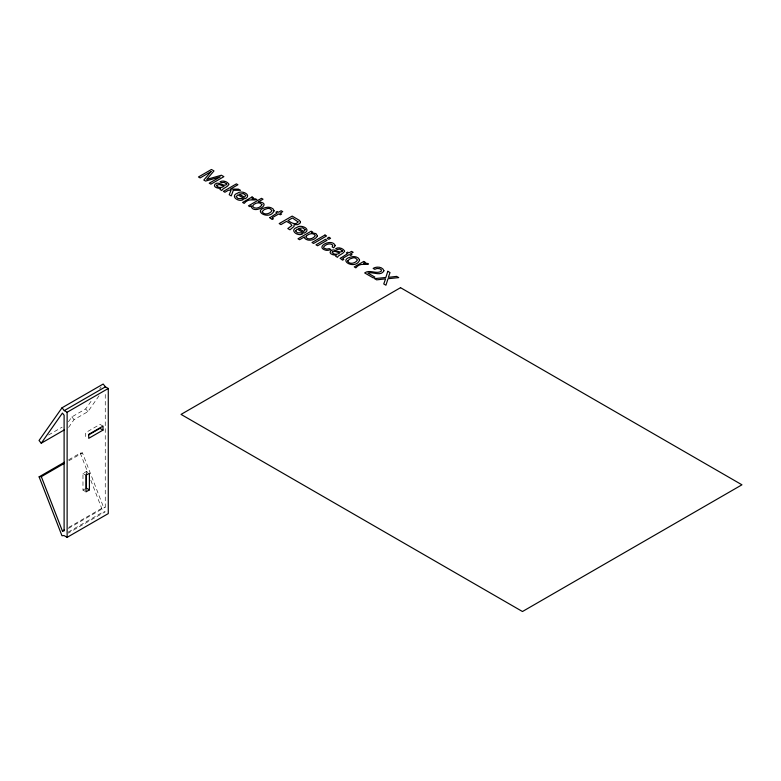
<?xml version="1.0" encoding="UTF-8"?>
<svg xmlns="http://www.w3.org/2000/svg" width="781" height="781" viewBox="0 0 781 781"><rect width="100%" height="100%" fill="white"/><g stroke="black" fill="none" stroke-linecap="round" stroke-linejoin="round"><path stroke-width="0.59" stroke-dasharray="3.9 2.93" d="M68.425 421.789L71.852 416.908L85.685 408.922L91.982 399.96M68.562 427.451L74.049 419.641L87.892 411.655L99.48 395.166M99.685 389.006L101.081 387.025M48.5 435.027L62.158 427.148M68.66 459.794L80.267 453.097L82.464 452.892L103.57 507.289L105.259 507.133L105.259 392.667M68.748 460.819L82.464 452.892M84.983 491.269L82.971 490.107L82.971 473.481L86.398 471.499L89.415 473.247M82.971 490.107L86.398 488.135M68.748 527.39L103.57 507.289M68.337 528.454L105.259 507.133M68.298 532.076L103.112 511.975L105.162 511.789L68.23 533.111M103.014 426.123L99.997 424.386L85.715 432.625L85.715 436.589M82.971 473.481L85.988 475.219M85.685 408.922L87.892 411.655M71.852 416.908L74.049 419.641M80.267 453.097L87.736 472.339M90.811 480.266L103.112 511.975M86.398 471.499L86.398 473.872"/><path stroke-width="1.17" d="M64.442 462.235L39.118 476.849L61.963 535.727L64.013 535.551L67.127 537.348L108.276 513.586L108.276 388.479L105.435 386.839L103.18 384.037L62.031 407.789L39.05 440.484L41.247 443.217L64.354 429.882M41.247 443.217L62.421 413.1L64.11 415.209L64.11 530.895L62.421 531.041L41.315 476.654L39.118 476.849M62.031 407.789L64.286 410.601L105.435 386.839M64.286 410.601L67.127 412.241L108.276 388.479M88.78 434.822L99.997 428.339L103.014 430.087L103.014 426.123L88.731 434.373L88.731 438.326L103.014 430.087M41.315 476.654L64.53 463.25M89.415 489.872L85.988 491.854L85.988 475.219L89.415 473.247L89.415 489.872L86.398 488.135L86.398 473.872M62.421 531.041L64.53 529.821M67.127 412.241L67.127 537.348M335.215 245.585L333.751 247.821L332.198 246.933L332.784 245.088C330.129 242.666 325.599 244.287 323.715 246.913A2.763 1.591 0 0 0 324.095 248.182L326.809 249.119L329.27 248.622L330.812 249.52L328.723 250.193A4.588 2.655 0 0 1 325.784 250.232C314.196 247.06 332.14 237.697 335.215 245.585M269.845 217.704L272.149 219.51L273.399 218.787L272.296 218.065L272.618 217.489L278.797 213.926L280.311 214.795L281.609 214.053L280.096 213.174L282.742 211.651L281.131 210.724L278.495 212.247L277.206 211.505L275.908 212.256L277.187 212.998L269.845 217.704M340.252 258.355L342.556 260.161L343.816 259.438L342.703 258.726L343.035 258.14L349.214 254.577L350.718 255.455L352.016 254.704L350.513 253.825L353.149 252.302L351.548 251.375L348.902 252.898L347.623 252.156L346.325 252.907L347.604 253.649L340.252 258.355M236.252 196.587L238 198.54L241.866 198.608L243.438 199.506C238.605 202.767 229.487 195.855 237.668 193.102C241.788 189.715 252.771 195.211 244.824 198.862L237.883 194.859L236.252 196.587M295.599 230.844L297.346 232.797L301.222 232.875L302.784 233.773C297.951 237.034 288.833 230.122 297.014 227.369C301.134 223.981 312.117 229.468 304.17 233.129L297.229 229.116L295.599 230.844M226.685 184.052L226.646 184.58C223.151 187.118 218.612 180.655 214.892 184.257C212.637 187.235 218.446 188.621 220.574 188.289L220.017 189.48L221.833 190.515C222.146 188.514 227.076 187.508 228.94 184.531L228.853 184.062C226.988 181.387 222.917 180.118 219.988 181.807L221.472 182.666L224.167 182.364L226.685 184.052M342.371 250.838L342.322 251.365C338.837 253.903 334.297 247.44 330.568 251.043C328.313 254.02 334.131 255.416 336.26 255.075L335.703 256.275L337.519 257.31C337.822 255.299 342.761 254.294 344.626 251.316L344.538 250.847C342.674 248.182 338.603 246.913 335.674 248.602L337.158 249.451L339.852 249.149L342.371 250.838M262.328 211.495L262.27 211.973C264.271 215.546 270.431 213.75 271.954 210.606L270.021 208.722A3.056 1.767 0 0 0 267.532 208.498L264.183 209.659L262.328 211.495M347.828 260.864L347.77 261.342C349.781 264.915 355.941 263.119 357.454 259.975L355.521 258.091A3.056 1.767 0 0 0 353.041 257.857L349.683 259.028L347.828 260.864M300.49 221.97L299.875 223.386L297.776 224.586L294.027 224.782L293.998 226.461L289.966 229.799L287.808 228.56L291.899 225.504L290.512 223.688L286.51 221.384L280.945 224.596L279.188 223.581L292.172 216.083L299.426 220.398L300.49 221.97M261.899 204.661C260.678 207.824 254.909 209.669 252.644 206.526L252.614 205.95C254.196 202.992 259.995 201.293 261.899 204.661M251.131 205.979C252.868 215.595 273.946 202.904 258.316 201.928L263.021 199.204L261.479 198.315L248.456 205.833L249.92 206.682L251.131 205.979M274.072 210.792C269.699 221.404 249.959 209.933 267.532 207.238A5.526 3.192 0 0 1 271.144 207.795L272.999 208.849L274.072 210.792M359.572 260.151C355.209 270.763 335.459 259.302 353.041 256.607A5.526 3.192 0 0 1 356.644 257.154L358.508 258.218L359.572 260.151M216.62 185.263L216.522 185.751C218.143 188.084 221.98 187.909 224.059 186.19L219.168 184.492L216.62 185.263M332.306 252.048L332.208 252.536C333.829 254.87 337.656 254.694 339.735 252.976L334.854 251.277L332.306 252.048M245.771 195.465L244.453 197.183L239.191 194.157L243.418 193.581L245.771 195.465M305.117 229.731L303.799 231.449L298.537 228.413L302.764 227.847L305.117 229.731M298.02 221.872C295.882 225.875 290.405 222.243 287.984 220.535L292.416 217.977L298.02 221.872M383.93 270.753C380.923 276.796 372.888 271.446 367.949 273.086L374.851 277.079L373.357 277.948L364.668 272.93C369.803 269.152 376.374 274.551 381.313 271.192L381.294 269.738L379.634 268.684L376.969 268.479L374.753 269.328L373.142 268.391C376.374 266.282 382.651 266.614 383.93 270.753M317.447 235.901C315.417 240.245 307.685 242.003 304.463 238L304.424 236.926L299.592 239.718L298 238.801L311.199 231.186L312.742 232.074L311.482 232.797L315.954 233.607L317.447 235.901M387.806 271.3L385.843 277.47L374.538 278.632L376.657 279.852L385.589 278.846L383.754 283.952L385.931 285.211L388.02 278.729L398.7 277.597L396.611 276.386L388.362 277.353L390.012 272.569L387.806 271.3M233.343 190.271L231.244 195.904L229.214 194.733L231.039 190.271L228.482 190.203L224.928 192.253L223.405 191.374L236.379 183.877L237.912 184.755L230.375 189.109L238.478 189.148L240.509 190.32L233.343 190.271M306.172 236.223L305.937 237.365C308.27 240.363 313.503 238.654 315.202 235.803L315.182 235.237C312.996 232.23 308.29 233.968 306.172 236.223M211.046 171.595L203.831 180.069L205.569 181.075L220.222 176.896L209.24 183.193L210.909 184.16L223.883 176.662L221.394 175.227L206.721 179.425L213.965 170.932L211.446 169.477L198.462 176.975L200.141 177.941L211.046 171.595M252.058 196.988L242.598 202.455L244.189 203.372C248.641 197.915 252.634 200.902 256.832 199.546L255.299 198.813L251.931 198.804L253.571 197.857L252.058 196.988M324.994 235.032L312.01 242.53L313.601 243.447L326.575 235.95L324.994 235.032M325.404 239.386L315.983 244.824L317.603 245.761L327.024 240.323L325.404 239.386M328.967 237.326L327.161 238.371L328.781 239.308L330.588 238.264L328.967 237.326M363.721 261.459L354.252 266.917L355.843 267.834C360.305 262.387 364.288 265.374 368.495 264.017L366.963 263.285L363.595 263.275L365.235 262.328L363.721 261.459M400.526 287.681L181.046 414.399L522.469 611.523L741.95 484.806L400.526 287.681"/></g></svg>
